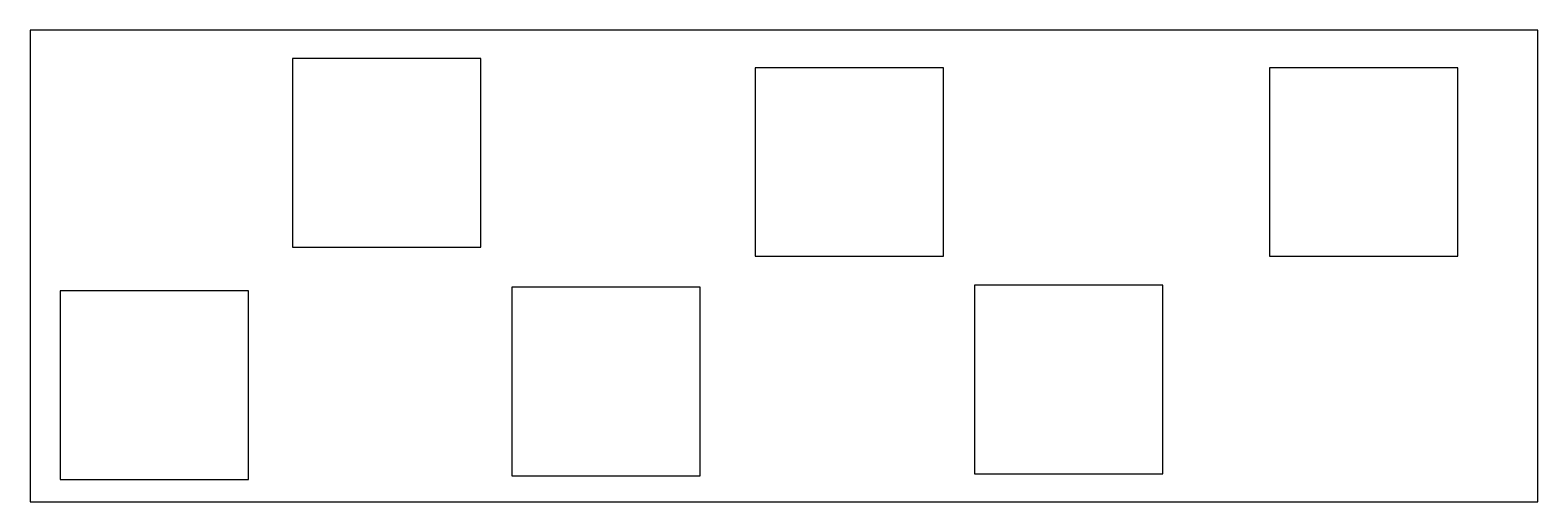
# Model space of a CAD drawing. Header units: millimetres. Extents: x 0 to 8000, y 0 to 2500.
import ezdxf

# ---------------------------------------------------------------- set-up
doc = ezdxf.new("R2010")
doc.units = ezdxf.units.MM

msp = doc.modelspace()

# ---------------------------------------------------------------- linework, layer by layer
at = {"color": 1}
for points in [[(8000, 2500), (0, 2500)], [(0, 2500), (0, 0)], [(8000, 0), (8000, 2500)], [(0, 0), (8000, 0)]]:
    msp.add_lwpolyline(points, dxfattribs=at)
for points in [[(2391.8, 2350.2), (1391.8, 2350.2)], [(1391.8, 2350.2), (1391.8, 1350.2)], [(2391.8, 1350.2), (2391.8, 2350.2)], [(4846.9, 2301.3), (3846.9, 2301.3)], [(3846.9, 2301.3), (3846.9, 1301.3)], [(4846.9, 1301.3), (4846.9, 2301.3)], [(7575.9, 2301.3), (6575.9, 2301.3)], [(6575.9, 2301.3), (6575.9, 1301.3)], [(7575.9, 1301.3), (7575.9, 2301.3)], [(1391.8, 1350.2), (2391.8, 1350.2)], [(3846.9, 1301.3), (4846.9, 1301.3)], [(6575.9, 1301.3), (7575.9, 1301.3)], [(3555.8, 1138), (2555.8, 1138)], [(2555.8, 1138), (2555.8, 138)], [(3555.8, 138), (3555.8, 1138)], [(6010.9, 1147.8), (5010.9, 1147.8)], [(5010.9, 1147.8), (5010.9, 147.8)], [(6010.9, 147.8), (6010.9, 1147.8)], [(1159.3, 1118.5), (159.3, 1118.5)], [(159.3, 1118.5), (159.3, 118.5)], [(1159.3, 118.5), (1159.3, 1118.5)], [(159.3, 118.5), (1159.3, 118.5)], [(2555.8, 138), (3555.8, 138)], [(5010.9, 147.8), (6010.9, 147.8)]]:
    msp.add_lwpolyline(points)

doc.saveas('drawing.dxf')
